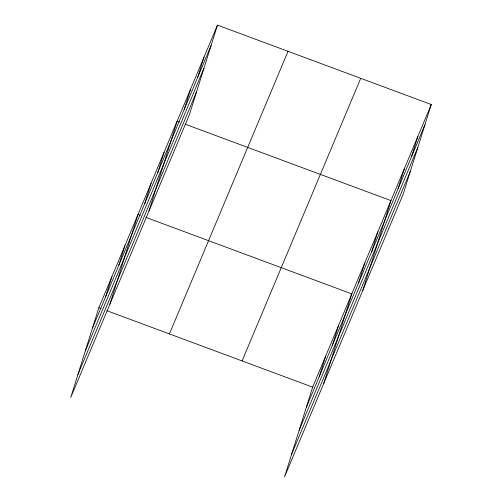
<?xml version="1.0" encoding="UTF-8"?>
<svg xmlns="http://www.w3.org/2000/svg" width="502" height="502" viewBox="0 0 502 502"><rect width="100%" height="100%" fill="white"/><g stroke="black" fill="none" stroke-linecap="round" stroke-linejoin="round"><path stroke-width="0.75" d="M217.466 25.1L98.856 307.72L70.732 397.477L189.342 114.858L217.466 25.1L431.268 104.523L403.144 194.28L284.534 476.9L312.658 387.142L431.268 104.523M105.564 296.87L111.902 276.633M118.61 265.778L124.954 245.541M109.869 304.212L138 214.454L140.202 215.276M144.708 203.605L151.046 183.368M157.754 172.512L164.091 152.282M149.012 210.947L177.143 121.189L179.346 122.011M184.24 109.398L190.584 89.161M197.681 77.364L204.025 57.128M319.366 376.293L325.704 356.056M332.412 345.207L338.756 324.97M323.671 383.635L351.802 293.877L146.082 217.46M358.503 283.028L364.847 262.791M371.555 251.941L377.893 231.704M362.814 290.369L390.945 200.618L185.225 124.195M398.042 188.821L404.386 168.584M411.483 156.793L417.827 136.557M92.519 327.957L211.129 45.337M85.327 350.898L203.937 68.278M77.917 374.536L196.533 91.916M169.412 333.93L288.022 51.311M242.102 360.932L360.718 78.312M306.32 407.379L424.93 124.76M299.129 430.321L417.739 147.701M291.718 453.959L410.335 171.339M98.856 307.72L101.065 308.535M106.945 310.725L312.658 387.142"/></g></svg>
